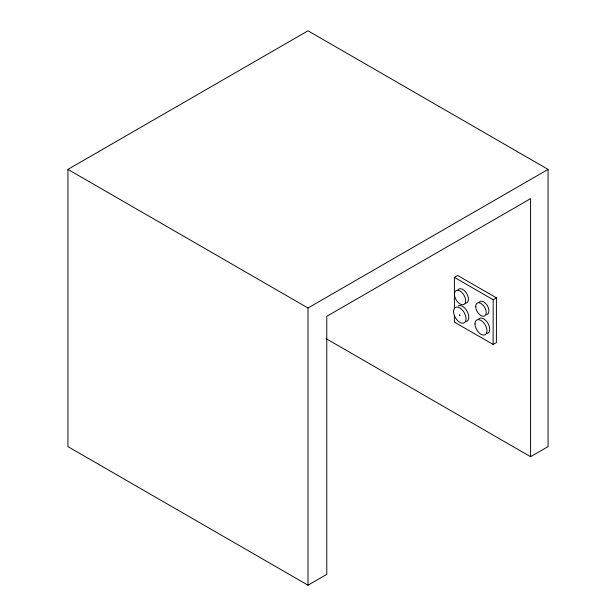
<?xml version="1.0" encoding="UTF-8"?>
<svg xmlns="http://www.w3.org/2000/svg" width="616" height="616" viewBox="0 0 616 616"><rect width="100%" height="100%" fill="white"/><g stroke="black" fill="none" stroke-linecap="round" stroke-linejoin="round"><path stroke-width="0.92" d="M530.576 456.695L530.576 198.645L326.78 316.301L326.78 574.358L308 585.2L67.937 446.6L67.937 169.4L308 30.8L548.063 169.4L548.063 446.6L530.576 456.695L326.172 338.685M67.937 169.4L308 308L548.063 169.4M454.392 308.785L454.392 277.362L457.65 275.483L496.404 297.859L496.404 342.619L493.154 344.49L454.392 322.114L454.392 315.446M454.392 277.362L493.154 299.738L496.404 297.859M493.154 299.738L493.154 344.49M308 308L308 585.2M457.934 289.874A7.954 4.597 60 0 1 466.782 293.632A7.954 4.597 60 0 1 465.619 303.18M479.171 302.248A7.423 4.289 60 0 1 487.425 305.767A7.423 4.289 60 0 1 486.34 314.676M458.135 305.913A8.84 5.105 60 0 1 467.521 312.035A8.84 5.105 60 0 1 465.681 321.621M478.517 319.319A8.485 4.897 60 0 1 487.957 323.331A8.485 4.897 60 0 1 486.717 333.518M459.567 314.945L459.983 315.461L459.59 314.892M454.431 294.271A7.954 4.597 60 0 0 462.87 304.774A7.954 4.597 60 0 0 462.87 293.516A7.954 4.597 60 0 0 454.431 294.271M475.714 306.468A7.423 4.289 60 0 0 483.591 316.262A7.423 4.289 60 0 0 483.591 305.759A7.423 4.289 60 0 0 475.714 306.468M453.553 311.55A8.84 5.105 60 0 0 462.932 323.215A8.84 5.105 60 0 0 462.932 310.71A8.84 5.105 60 0 0 453.553 311.55M474.967 323.908A8.485 4.897 60 0 0 483.968 335.104A8.485 4.897 60 0 0 483.968 323.1A8.485 4.897 60 0 0 474.967 323.908"/></g></svg>
